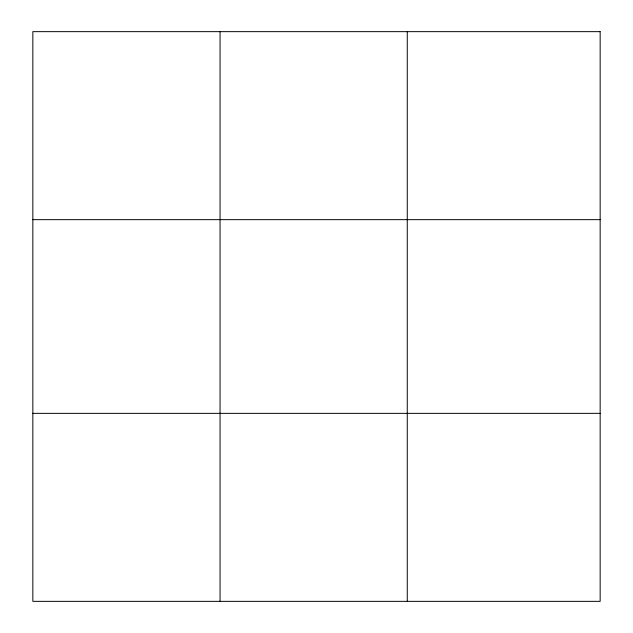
<?xml version="1.0" encoding="UTF-8"?>
<svg xmlns="http://www.w3.org/2000/svg" width="633" height="633" viewBox="0 0 633 633"><rect width="100%" height="100%" fill="white"/><g stroke="black" fill="none" stroke-linecap="round" stroke-linejoin="round"><path stroke-width="0.95" d="M220.055 601.35L220.055 31.65M407.272 601.35L407.272 31.65M32.845 219.651L600.155 219.651M32.845 413.349L600.155 413.349M600.155 31.65L600.155 601.35L32.845 601.35L32.845 31.65L600.155 31.65"/></g></svg>
